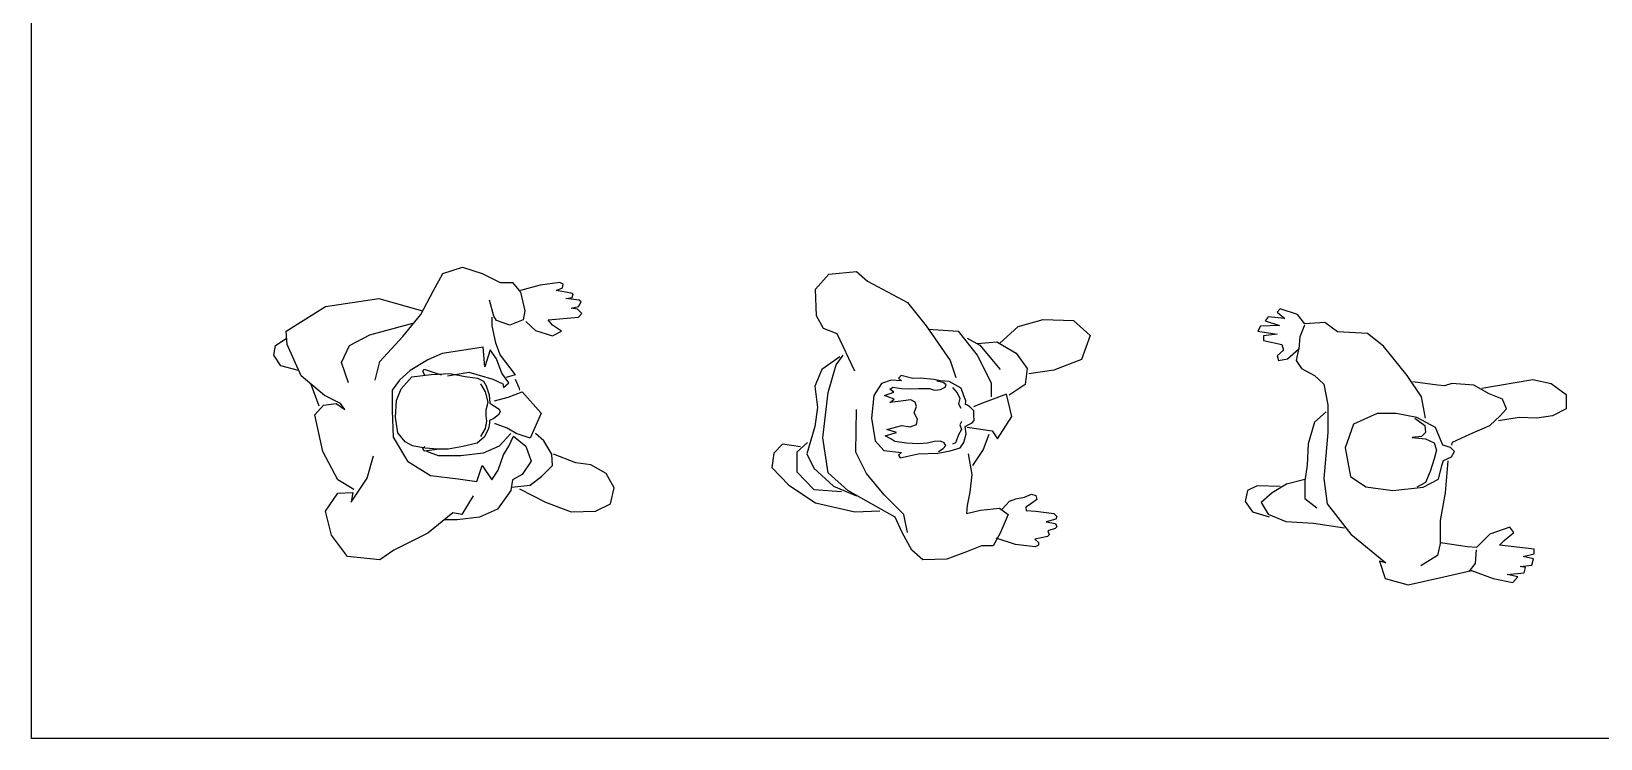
# Model space of a CAD drawing. Extents: x 0.14 to 6.75, y 0.16 to 3.62.
# Drawn here: x 0.14 to 3.244, y 0.162 to 1.561 of the extents above; entities that cross this region are included whole.
import ezdxf

# ---------------------------------------------------------------- set-up
doc = ezdxf.new("R2010")
doc.units = 0
doc.header["$MEASUREMENT"] = 0
doc.linetypes.add('CONTINUA', pattern=[0])
doc.layers.get('0').update_dxf_attribs({"linetype": 'CONTINUA'})
doc.layers.add('Deftpoints', color=7, linetype='Continuous', plot=False)
doc.layers.add('www.dwgautocad.com', color=7, linetype='CONTINUA')

# ---------------------------------------------------------------- blocks, each defined once
blk = doc.blocks.new('R92')
at = {"color": 0, "linetype": 'ByBlock'}
for p, q in [((-101, 927.6), (-67.5, 988.5)), ((-67.5, 988.5), (-0.4, 1009.8)), ((-0.4, 1009.8), (66.7, 988.5)), ((66.7, 988.5), (127.6, 958)), ((-143.7, 848.4), (-101, 927.6)), ((127.6, 958), (170.3, 958)), ((170.3, 958), (197.7, 924.5)), ((264.8, 948.9), (197.7, 930.6)), ((197.7, 924.5), (213, 860.6)), ((331.9, 958), (264.8, 948.9)), ((319.7, 930.6), (341, 939.8)), ((371.5, 921.5), (319.7, 930.6)), ((344.1, 952), (331.9, 958)), ((341, 939.8), (344.1, 952)), ((377.6, 918.5), (371.5, 921.5)), ((374.6, 906.3), (377.6, 918.5)), ((-604, 790.5), (-469.9, 875.8)), ((-469.9, 875.8), (-287, 903.2)), ((-287, 903.2), (-137.6, 860.6)), ((106.3, 842.3), (91.1, 897.1)), ((213, 860.6), (206.9, 830.1)), ((353.2, 903.2), (374.6, 906.3)), ((398.9, 897.1), (353.2, 903.2)), ((371.5, 869.7), (395.9, 875.8)), ((392.8, 866.7), (371.5, 869.7)), ((408.1, 851.4), (392.8, 866.7)), ((395.9, 875.8), (405, 891)), ((405, 891), (398.9, 897.1)), ((-317.4, 778.3), (-171.1, 817.9)), ((-204.6, 772.3), (-143.7, 848.4)), ((100.2, 839.3), (100.2, 808.8)), ((100.2, 808.8), (112.4, 750.9)), ((115.4, 827.1), (106.3, 842.3)), ((161.2, 811.8), (115.4, 827.1)), ((206.9, 830.1), (161.2, 811.8)), ((216, 824), (249.6, 793.6)), ((292.2, 830.1), (395.9, 839.3)), ((307.5, 811.8), (292.2, 830.1)), ((338, 790.5), (307.5, 811.8)), ((395.9, 839.3), (408.1, 851.4)), ((-640.6, 741.8), (-604, 766.2)), ((-600.9, 744.8), (-604, 790.5)), ((-387.6, 741.8), (-317.4, 778.3)), ((-283.9, 687), (-204.6, 772.3)), ((249.6, 793.6), (307.5, 775.3)), ((307.5, 775.3), (338, 790.5)), ((-646.7, 708.3), (-640.6, 741.8)), ((-622.3, 671.7), (-646.7, 708.3)), ((-552.2, 638.2), (-600.9, 744.8)), ((-415, 683.9), (-387.6, 741.8)), ((-70.5, 714.4), (-119.3, 693.1)), ((11.8, 726.6), (-70.5, 714.4)), ((69.7, 735.7), (11.8, 726.6)), ((75.8, 668.7), (69.7, 735.7)), ((94.1, 726.6), (75.8, 668.7)), ((115.4, 696.1), (94.1, 726.6)), ((112.4, 750.9), (127.6, 708.3)), ((127.6, 708.3), (179.5, 641.3)), ((-561.3, 656.5), (-622.3, 671.7)), ((-390.6, 613.9), (-415, 683.9)), ((-299.2, 623), (-283.9, 687)), ((-180.3, 656.5), (-216.8, 623)), ((-119.3, 693.1), (-180.3, 656.5)), ((-136.3, 652.5), (-131.4, 661.2)), ((-128.6, 638.1), (-136.3, 652.5)), ((-131.4, 661.2), (-73.6, 641.9)), ((-108.3, 642.9), (-43.7, 645.8)), ((-52.2, 638.2), (20.9, 650.4)), ((-43.7, 645.8), (8.4, 635.2)), ((20.9, 650.4), (103.2, 626.1)), ((133.7, 647.4), (115.4, 696.1)), ((158.1, 613.9), (133.7, 647.4)), ((-472.9, 571.2), (-552.2, 638.2)), ((-491.2, 534.7), (-518.6, 607.8)), ((-216.8, 623), (-241.2, 589.5)), ((-226.9, 553.3), (-210.5, 593.7)), ((-210.5, 593.7), (-173.9, 634.2)), ((-173.9, 634.2), (-108.3, 642.9)), ((8.4, 635.2), (50.9, 630.4)), ((50.9, 630.4), (71.1, 619.8)), ((77.9, 583.1), (62.4, 610.1)), ((71.1, 619.8), (80.8, 604.3)), ((80.8, 604.3), (90.4, 573.5)), ((103.2, 626.1), (136.8, 610.8)), ((136.8, 610.8), (139.8, 598.6)), ((139.8, 598.6), (158.1, 613.9)), ((179.5, 641.3), (149, 632.1)), ((179.5, 626.1), (191.6, 598.6)), ((191.6, 598.6), (194.7, 589.5)), ((-506.4, 504.2), (-476, 537.7)), ((-476, 537.7), (-433.3, 543.8)), ((-418, 543.8), (-472.9, 571.2)), ((-433.3, 543.8), (-402.8, 522.5)), ((-402.8, 522.5), (-418, 543.8)), ((-241.2, 589.5), (-241.2, 519.4)), ((-229.8, 496.4), (-226.9, 553.3)), ((87.5, 547.5), (77.9, 583.1)), ((80.8, 521.5), (87.5, 547.5)), ((90.4, 573.5), (92.3, 544.6)), ((92.3, 544.6), (108.7, 534)), ((109.3, 553), (155.1, 565.1)), ((155.1, 565.1), (203.8, 583.4)), ((203.8, 583.4), (267.9, 510.3)), ((-479, 379.3), (-506.4, 504.2)), ((-241.2, 519.4), (-238.2, 428.1)), ((-222.1, 443.4), (-229.8, 496.4)), ((79.8, 501.2), (80.8, 521.5)), ((82.7, 482.9), (79.8, 501.2)), ((106.8, 492.5), (91.4, 484.8)), ((91.4, 484.8), (91.4, 476.2)), ((122.2, 504.1), (106.8, 492.5)), ((108.7, 534), (124.2, 524.3)), ((128, 514.7), (122.2, 504.1)), ((124.2, 524.3), (128, 514.7)), ((267.9, 510.3), (231.3, 425)), ((-197, 412.5), (-222.1, 443.4)), ((62.4, 429.9), (77.9, 457.8)), ((88.5, 457.8), (75, 428.9)), ((77.9, 457.8), (82.7, 482.9)), ((91.4, 476.2), (88.5, 457.8)), ((112.4, 473.8), (109.3, 473.8)), ((152, 458.5), (112.4, 473.8)), ((164.2, 440.3), (124.6, 397.6)), ((182.5, 440.3), (152, 458.5)), ((158.1, 397.6), (173.4, 431.1)), ((173.4, 431.1), (216, 397.6)), ((231.3, 425), (182.5, 440.3)), ((277, 415.9), (249.6, 440.3)), ((-427.2, 281.9), (-479, 379.3)), ((-238.2, 428.1), (-189.4, 345.8)), ((-172, 398.1), (-197, 412.5)), ((-128.6, 390.4), (-172, 398.1)), ((-129.5, 396.2), (-137.2, 388.4)), ((-137.2, 388.4), (-131.4, 381.7)), ((-131.4, 381.7), (-87.1, 387.5)), ((-85.1, 386.5), (-128.6, 390.4)), ((-82.7, 364.1), (-122.3, 379.3)), ((-49.5, 387.5), (-85.1, 386.5)), ((0.7, 396.2), (-49.5, 387.5)), ((49.9, 407.7), (0.7, 396.2)), ((75, 428.9), (49.9, 407.7)), ((124.6, 397.6), (69.7, 373.2)), ((139.8, 367.2), (158.1, 397.6)), ((216, 397.6), (234.3, 345.8)), ((304.4, 370.2), (277, 415.9)), ((-326.6, 288), (-305.2, 364.1)), ((-189.4, 345.8), (-110.1, 297.1)), ((-6.5, 364.1), (-82.7, 364.1)), ((69.7, 373.2), (-6.5, 364.1)), ((48.4, 275.8), (66.7, 330.6)), ((66.7, 330.6), (100.2, 281.9)), ((121.5, 315.4), (139.8, 367.2)), ((234.3, 345.8), (203.8, 300.1)), ((270.9, 294.1), (307.5, 330.6)), ((307.5, 330.6), (304.4, 370.2)), ((386.8, 339.7), (310.5, 370.2)), ((438.6, 333.6), (386.8, 339.7)), ((490.4, 303.2), (438.6, 333.6)), ((-372.3, 248.4), (-427.2, 281.9)), ((-381.5, 205.7), (-326.6, 288)), ((-110.1, 297.1), (-15.6, 284.9)), ((-15.6, 284.9), (48.4, 275.8)), ((100.2, 281.9), (121.5, 315.4)), ((170.3, 281.9), (164.2, 245.3)), ((203.8, 300.1), (170.3, 281.9)), ((231.3, 263.6), (270.9, 294.1)), ((517.8, 254.5), (490.4, 303.2)), ((-469.9, 175.3), (-427.2, 236.2)), ((-427.2, 236.2), (-375.4, 239.2)), ((-375.4, 239.2), (-381.5, 205.7)), ((36.2, 227), (-3.5, 163.1)), ((164.2, 245.3), (118.5, 181.4)), ((167.3, 257.5), (231.3, 263.6)), ((194.7, 251.4), (283.1, 205.7)), ((505.6, 199.6), (517.8, 254.5)), ((-448.5, 93), (-469.9, 175.3)), ((-33.9, 169.2), (-119.3, 99.1)), ((-3.5, 163.1), (-33.9, 169.2)), ((118.5, 181.4), (57.5, 153.9)), ((283.1, 205.7), (371.5, 172.2)), ((371.5, 172.2), (453.8, 175.3)), ((453.8, 175.3), (505.6, 199.6)), ((-18.7, 144.8), (-64.4, 144.8)), ((57.5, 153.9), (-18.7, 144.8)), ((-393.7, 19.9), (-448.5, 93)), ((-119.3, 99.1), (-235.1, 41.2)), ((-283.9, 7.7), (-393.7, 19.9)), ((-235.1, 41.2), (-283.9, 7.7))]:
    blk.add_line(p, q, dxfattribs=at)
blk = doc.blocks.new('R93')
at = {"color": 0, "linetype": 'ByBlock'}
for p, q in [((-386.1, 934.6), (-340.4, 986.4)), ((-340.4, 986.4), (-245.8, 995.6)), ((-245.8, 995.6), (-209.1, 962)), ((-383.1, 843.1), (-386.1, 934.6)), ((-209.1, 962), (-71.8, 888.9)), ((-71.8, 888.9), (-7.7, 809.6)), ((-358.7, 800.4), (-383.1, 843.1)), ((-7.7, 809.6), (74.7, 690.7)), ((242.5, 748.6), (306.6, 806.5)), ((306.6, 806.5), (392, 830.9)), ((392, 830.9), (495.8, 827.9)), ((495.8, 827.9), (553.7, 776)), ((-312.9, 782.1), (-358.7, 800.4)), ((-251.9, 654.1), (-312.9, 782.1)), ((-1.6, 797.4), (102.1, 791.3)), ((102.1, 791.3), (166.2, 709)), ((132.6, 766.9), (175.4, 742.5)), ((166.2, 748.6), (233.3, 754.7)), ((233.3, 754.7), (300.5, 715.1)), ((553.7, 776), (523.2, 693.7)), ((-303.7, 702.9), (-364.8, 660.2)), ((-315.9, 675.4), (-291.5, 709)), ((166.2, 709), (215, 614.5)), ((175.4, 742.5), (245.5, 660.2)), ((300.5, 715.1), (337.1, 663.2)), ((-364.8, 660.2), (-389.2, 602.3)), ((-343.4, 580.9), (-315.9, 675.4)), ((74.7, 690.7), (93, 632.7)), ((337.1, 663.2), (331, 608.4)), ((428.6, 657.1), (343.2, 644.9)), ((523.2, 693.7), (428.6, 657.1)), ((-389.2, 602.3), (-380, 529.1)), ((-160.9, 611.9), (-187.1, 570.8)), ((-128.1, 623.1), (-160.9, 611.9)), ((-132.8, 592.3), (-121.6, 598.8)), ((-118.7, 582), (-132.8, 592.3)), ((-92.5, 621.3), (-128.1, 623.1)), ((-121.6, 598.8), (-92.5, 594.2)), ((-93.5, 639), (-102.8, 630.6)), ((-102.8, 630.6), (-92.5, 621.3)), ((-53.2, 628.8), (-93.5, 639)), ((-92.5, 594.2), (-61.6, 593.2)), ((-61.6, 593.2), (-32.6, 595.1)), ((-28.9, 630.6), (-53.2, 628.8)), ((-32.6, 595.1), (3.9, 595.1)), ((17.9, 625), (-28.9, 630.6)), ((3.9, 595.1), (20.7, 588.5)), ((41.3, 621.3), (17.9, 625)), ((20.7, 588.5), (41.3, 591.4)), ((50.7, 615.7), (28.2, 619.4)), ((71.3, 618.5), (41.3, 621.3)), ((41.3, 591.4), (57.2, 598.8)), ((61, 607.3), (50.7, 615.7)), ((57.2, 598.8), (61, 607.3)), ((111.5, 596), (71.3, 618.5)), ((82.5, 597.9), (98.4, 580.1)), ((120.9, 569.8), (111.5, 596)), ((215, 614.5), (215, 565.7)), ((331, 608.4), (276.1, 571.8)), ((-361.7, 425.4), (-343.4, 580.9)), ((-187.1, 570.8), (-194.6, 493.1)), ((-150.6, 570.8), (-118.7, 582)), ((-116.9, 558.6), (-150.6, 570.8)), ((-132.8, 546.5), (-116.9, 558.6)), ((-103.8, 550.2), (-132.8, 546.5)), ((-60.7, 555.8), (-103.8, 550.2)), ((-45.7, 548.3), (-60.7, 555.8)), ((-41, 533.4), (-45.7, 548.3)), ((98.4, 580.1), (106.9, 560.5)), ((106.9, 560.5), (103.1, 542.7)), ((103.1, 542.7), (110.6, 527.8)), ((127.4, 552.1), (120.9, 569.8)), ((126.5, 539.9), (127.4, 552.1)), ((134, 537.1), (126.5, 539.9)), ((145.2, 528.7), (134, 537.1)), ((175.4, 541.3), (154, 532.1)), ((266.9, 574.8), (175.4, 541.3)), ((285.2, 498.6), (266.9, 574.8)), ((-380, 529.1), (-389.2, 465.1)), ((-248.8, 376.6), (-245.8, 523)), ((-194.6, 493.1), (-182.4, 415.5)), ((-49.5, 511.9), (-41, 533.4)), ((-37.3, 489.4), (-49.5, 511.9)), ((-41, 471.6), (-37.3, 489.4)), ((154.6, 518.4), (145.2, 528.7)), ((149, 477.2), (156.5, 485.7)), ((155.5, 503.4), (154.6, 518.4)), ((156.5, 485.7), (155.5, 503.4)), ((236.4, 422.4), (285.2, 498.6)), ((-389.2, 465.1), (-416.6, 370.5)), ((-147.8, 432.4), (-109.4, 443.6)), ((-129, 422.1), (-147.8, 432.4)), ((-142.1, 454.8), (-91.6, 467.9)), ((-109.4, 443.6), (-142.1, 454.8)), ((-91.6, 467.9), (-62.6, 463.2)), ((-62.6, 463.2), (-41, 471.6)), ((103.1, 436.1), (92.8, 409)), ((113.4, 454.8), (103.1, 436.1)), ((112.5, 481.9), (106.9, 470.7)), ((106.9, 470.7), (113.4, 454.8)), ((120.9, 409.9), (128.4, 439.8)), ((125.6, 465.1), (135.9, 469.8)), ((128.4, 439.8), (125.6, 465.1)), ((132.6, 462), (218.1, 449.8)), ((135.9, 469.8), (149, 477.2)), ((205.9, 437.6), (187.6, 385.8)), ((218.1, 449.8), (236.4, 422.4)), ((-499, 404.1), (-529.5, 373.6)), ((-438, 394.9), (-499, 404.1)), ((-413.6, 410.2), (-450.2, 376.6)), ((-450.2, 376.6), (-450.2, 309.6)), ((-343.4, 306.5), (-361.7, 425.4)), ((-212.2, 303.5), (-248.8, 376.6)), ((-182.4, 415.5), (-152.4, 382.8)), ((-152.4, 382.8), (-92.5, 375.3)), ((-115, 412.7), (-129, 422.1)), ((-75.7, 407.1), (-115, 412.7)), ((-34.5, 405.2), (-75.7, 407.1)), ((-3.6, 408), (-34.5, 405.2)), ((19.8, 412.7), (-3.6, 408)), ((41.3, 414.6), (19.8, 412.7)), ((32, 373.4), (74.1, 380.9)), ((34.8, 379), (50.7, 389.3)), ((53.5, 409), (41.3, 414.6)), ((50.7, 389.3), (59.1, 399.6)), ((59.1, 399.6), (53.5, 409)), ((74.1, 380.9), (108.7, 391.2)), ((92.8, 409), (82.5, 404.3)), ((108.7, 391.2), (120.9, 409.9)), ((187.6, 385.8), (150.9, 330.9)), ((-529.5, 373.6), (-535.6, 324.8)), ((-535.6, 324.8), (-477.7, 263.8)), ((-416.6, 370.5), (-392.2, 321.8)), ((-92.5, 375.3), (-102.8, 365.9)), ((-102.8, 365.9), (-97.2, 357.5)), ((-97.2, 357.5), (-35.4, 370.6)), ((-35.4, 370.6), (32, 373.4)), ((135.7, 370.5), (147.9, 300.4)), ((-450.2, 309.6), (-392.2, 248.6)), ((-392.2, 321.8), (-325.1, 260.8)), ((-276.3, 245.5), (-343.4, 306.5)), ((-151.2, 230.3), (-212.2, 303.5)), ((147.9, 300.4), (141.8, 239.4)), ((-477.7, 263.8), (-386.1, 202.9)), ((-392.2, 248.6), (-297.6, 242.5)), ((-325.1, 260.8), (-245.8, 227.2)), ((-178.6, 190.7), (-276.3, 245.5)), ((-84, 163.2), (-151.2, 230.3)), ((141.8, 239.4), (132.6, 193.7)), ((277.6, 208.5), (298.5, 216.6)), ((298.5, 216.6), (328.3, 223)), ((328.3, 223), (352.5, 232.7)), ((352.5, 232.7), (367.8, 228.7)), ((367.8, 228.7), (370.2, 214.2)), ((-386.1, 202.9), (-251.9, 172.4)), ((-251.9, 172.4), (-166.4, 175.4)), ((-114.5, 154.1), (-178.6, 190.7)), ((-71.8, 102.2), (-84, 163.2)), ((132.6, 193.7), (129.6, 166.3)), ((129.6, 166.3), (178.4, 178.5)), ((178.4, 178.5), (242.5, 184.6)), ((242.5, 184.6), (273, 163.2)), ((273, 163.2), (245.5, 99.2)), ((252.6, 182), (277.6, 208.5)), ((349.3, 198.9), (333.2, 188.4)), ((333.2, 188.4), (334, 177.1)), ((334, 177.1), (367, 174.7)), ((370.2, 214.2), (349.3, 198.9)), ((367, 174.7), (428.3, 166.7)), ((428.3, 166.7), (439.5, 157)), ((-90.1, 102.2), (-114.5, 154.1)), ((435.5, 147.3), (402.5, 138.5)), ((402.5, 138.5), (434.7, 132.9)), ((433.9, 115.1), (408.1, 107.1)), ((439.5, 120.8), (433.9, 115.1)), ((434.7, 132.9), (439.5, 120.8)), ((439.5, 157), (435.5, 147.3)), ((-56.6, 41.3), (-90.1, 102.2)), ((181.5, 56.5), (129.6, 35.2)), ((221.1, 56.5), (181.5, 56.5)), ((245.5, 99.2), (221.1, 56.5)), ((297.7, 61.2), (231.7, 82.1)), ((364.6, 53.1), (297.7, 61.2)), ((407.3, 87.8), (363.8, 78.9)), ((363.8, 78.9), (376.7, 67.6)), ((376.7, 58.8), (364.6, 53.1)), ((376.7, 67.6), (376.7, 58.8)), ((413, 94.2), (407.3, 87.8)), ((408.1, 107.1), (413, 94.2)), ((-19.9, 7.7), (-56.6, 41.3)), ((62.4, 10.8), (-19.9, 7.7)), ((129.6, 35.2), (62.4, 10.8))]:
    blk.add_line(p, q, dxfattribs=at)
blk = doc.blocks.new('R94')
at = {"color": 0, "linetype": 'ByBlock'}
for p, q in [((-390.4, 973.9), (-401.3, 963)), ((-330.7, 954.9), (-390.4, 973.9)), ((-458.4, 914.2), (-466.5, 897.9)), ((-393.2, 916.9), (-458.4, 914.2)), ((-431.2, 946.8), (-442.1, 933.2)), ((-442.1, 933.2), (-393.2, 916.9)), ((-374.1, 941.3), (-431.2, 946.8)), ((-401.3, 963), (-374.1, 941.3)), ((-306.2, 922.3), (-330.7, 954.9)), ((-322.5, 878.9), (-306.2, 919.6)), ((-238.3, 927.8), (-306.2, 922.3)), ((-194.8, 895.2), (-238.3, 927.8)), ((-466.5, 897.9), (-401.3, 887)), ((-401.3, 887), (-447.5, 881.6)), ((-447.5, 881.6), (-447.5, 865.3)), ((-447.5, 865.3), (-385, 851.7)), ((-325.2, 835.5), (-322.5, 878.9)), ((-91.6, 889.7), (-194.8, 895.2)), ((-37.2, 846.3), (-91.6, 889.7)), ((-379.6, 832.7), (-401.3, 813.7)), ((-401.3, 813.7), (-395.9, 797.4)), ((-385, 851.7), (-379.6, 832.7)), ((-366, 802.9), (-328, 835.5)), ((-328, 835.5), (-336.1, 797.4)), ((44.3, 745.9), (-37.2, 846.3)), ((-395.9, 797.4), (-366, 802.9)), ((-336.1, 797.4), (-317.1, 770.3)), ((-317.1, 770.3), (-273.6, 745.9)), ((-273.6, 745.9), (-241, 716)), ((-241, 716), (-227.4, 645.4)), ((93.2, 672.6), (44.3, 745.9)), ((147.5, 713.3), (63.3, 724.1)), ((172, 710.6), (147.5, 713.3)), ((196.4, 718.7), (172, 710.6)), ((272.5, 713.3), (196.4, 718.7)), ((324.2, 683.4), (272.5, 713.3)), ((299.7, 702.4), (473.6, 732.3)), ((473.6, 732.3), (536.1, 718.7)), ((536.1, 718.7), (587.7, 680.7)), ((-227.4, 645.4), (-227.4, 550.4)), ((106.8, 599.3), (93.2, 672.6)), ((370.3, 664.4), (324.2, 683.4)), ((383.9, 631.8), (370.3, 664.4)), ((587.7, 680.7), (587.7, 631.8)), ((-232.9, 621), (-273.6, 585.7)), ((-59, 615.6), (-139.6, 579.1)), ((6.3, 615.6), (-59, 615.6)), ((76.9, 602), (6.3, 615.6)), ((70, 599.5), (104.1, 574.8)), ((141.1, 567.6), (76.9, 602)), ((326.9, 574.8), (362.2, 607.4)), ((427.4, 602), (356.8, 591.1)), ((362.2, 607.4), (383.9, 631.8)), ((487.2, 599.3), (427.4, 602)), ((541.5, 607.4), (487.2, 599.3)), ((587.7, 631.8), (541.5, 607.4)), ((-273.6, 585.7), (-295.3, 512.4)), ((-227.4, 550.4), (-241, 392.9)), ((-139.6, 579.1), (-168.7, 498.7)), ((106.8, 550.4), (93.2, 536.8)), ((104.1, 574.8), (106.8, 550.4)), ((166.5, 507.7), (141.1, 567.6)), ((199.2, 517.8), (258.9, 545)), ((258.9, 545), (326.9, 574.8)), ((-295.3, 512.4), (-298.1, 439.1)), ((-168.7, 498.7), (-149.5, 400.3)), ((93.2, 536.8), (61.6, 534.2)), ((61.6, 534.2), (106.8, 528.7)), ((106.8, 528.7), (136.7, 515.1)), ((136.7, 515.1), (144.8, 490.7)), ((144.8, 490.7), (136.7, 460.8)), ((192, 499.7), (166.5, 507.7)), ((205.6, 485.2), (192, 499.7)), ((195.5, 467.1), (205.6, 485.2)), ((196.2, 507.3), (199.2, 517.8)), ((-298.1, 439.1), (-306.2, 384.8)), ((136.7, 460.8), (123.1, 417.4)), ((151.1, 391.1), (162, 437.3)), ((162, 437.3), (168.3, 454.4)), ((168.3, 454.4), (195.5, 467.1)), ((174.7, 344.1), (184.3, 454.1)), ((-306.2, 390.2), (-368.7, 373.9)), ((-306.2, 384.8), (-306.2, 325.1)), ((-241, 392.9), (-230.1, 306.1)), ((-149.5, 400.3), (-97.9, 365)), ((106.8, 379.4), (76.9, 363.1)), ((98.6, 363.1), (151.1, 391.1)), ((123.1, 417.4), (106.8, 379.4)), ((-501.8, 352.2), (-510, 314.2)), ((-469.2, 368.5), (-501.8, 352.2)), ((-390.4, 365.8), (-469.2, 368.5)), ((-417.6, 344.1), (-455.7, 311.5)), ((-368.7, 373.9), (-417.6, 344.1)), ((-306.2, 325.1), (-265.5, 292.5)), ((-97.9, 365), (-4.6, 352.2)), ((-4.6, 352.2), (98.6, 363.1)), ((158.4, 249.1), (174.7, 344.1)), ((-510, 314.2), (-485.5, 278.9)), ((-485.5, 278.9), (-428.5, 262.6)), ((-455.7, 311.5), (-431.2, 270.8)), ((-431.2, 270.8), (-371.4, 246.3)), ((-230.1, 306.1), (-148.6, 202.9)), ((-371.4, 246.3), (-276.3, 240.9)), ((-276.3, 240.9), (-170.4, 224.6)), ((158.4, 173), (158.4, 249.1)), ((394.8, 227.3), (326.9, 202.9)), ((408.4, 208.3), (394.8, 227.3)), ((-148.6, 202.9), (-29.1, 105.2)), ((158.4, 175.8), (147.5, 129.6)), ((250.8, 159.5), (158.4, 173)), ((326.9, 202.9), (280.7, 156.8)), ((359.5, 164.9), (375.8, 181.2)), ((479, 151.3), (359.5, 164.9)), ((375.8, 181.2), (408.4, 208.3)), ((-50.8, 110.6), (-31.8, 50.9)), ((-29.1, 105.2), (-50.8, 110.6)), ((147.5, 129.6), (90.5, 94.3)), ((280.7, 156.8), (250.8, 159.5)), ((278, 102.5), (280.7, 148.6)), ((441, 126.9), (479, 135)), ((476.3, 118.8), (441, 126.9)), ((470.9, 97), (476.3, 118.8)), ((479, 135), (479, 151.3)), ((47, 29.2), (169.3, 56.3)), ((169.3, 56.3), (264.4, 78)), ((256.2, 75.3), (278, 102.5)), ((264.4, 78), (337.7, 50.9)), ((386.6, 64.5), (443.7, 69.9)), ((422, 56.3), (386.6, 64.5)), ((405.7, 37.3), (422, 56.3)), ((430.1, 91.6), (470.9, 97)), ((449.1, 88.9), (430.1, 91.6)), ((443.7, 69.9), (449.1, 88.9)), ((-31.8, 50.9), (47, 29.2)), ((337.7, 50.9), (405.7, 37.3))]:
    blk.add_line(p, q, dxfattribs=at)

msp = doc.modelspace()

# ---------------------------------------------------------------- linework, layer by layer
at = {"layer": 'Deftpoints'}
msp.add_lwpolyline([(0.1403, 3.6158), (6.7468, 3.6158), (6.7468, 0.1617), (0.1403, 0.1617)], close=True, dxfattribs=at)

# ---------------------------------------------------------------- block references
at = {"layer": 'www.dwgautocad.com', "xscale": 0.0005780773148723435, "yscale": 0.0005780773148723435, "zscale": 0.0005780773148723435}
for name, p in [('R92', (0.9933, 0.5108)), ('R93', (1.9145, 0.5108)), ('R94', (2.8358, 0.4491))]:
    msp.add_blockref(name, p, dxfattribs=at)

doc.saveas('drawing.dxf')
